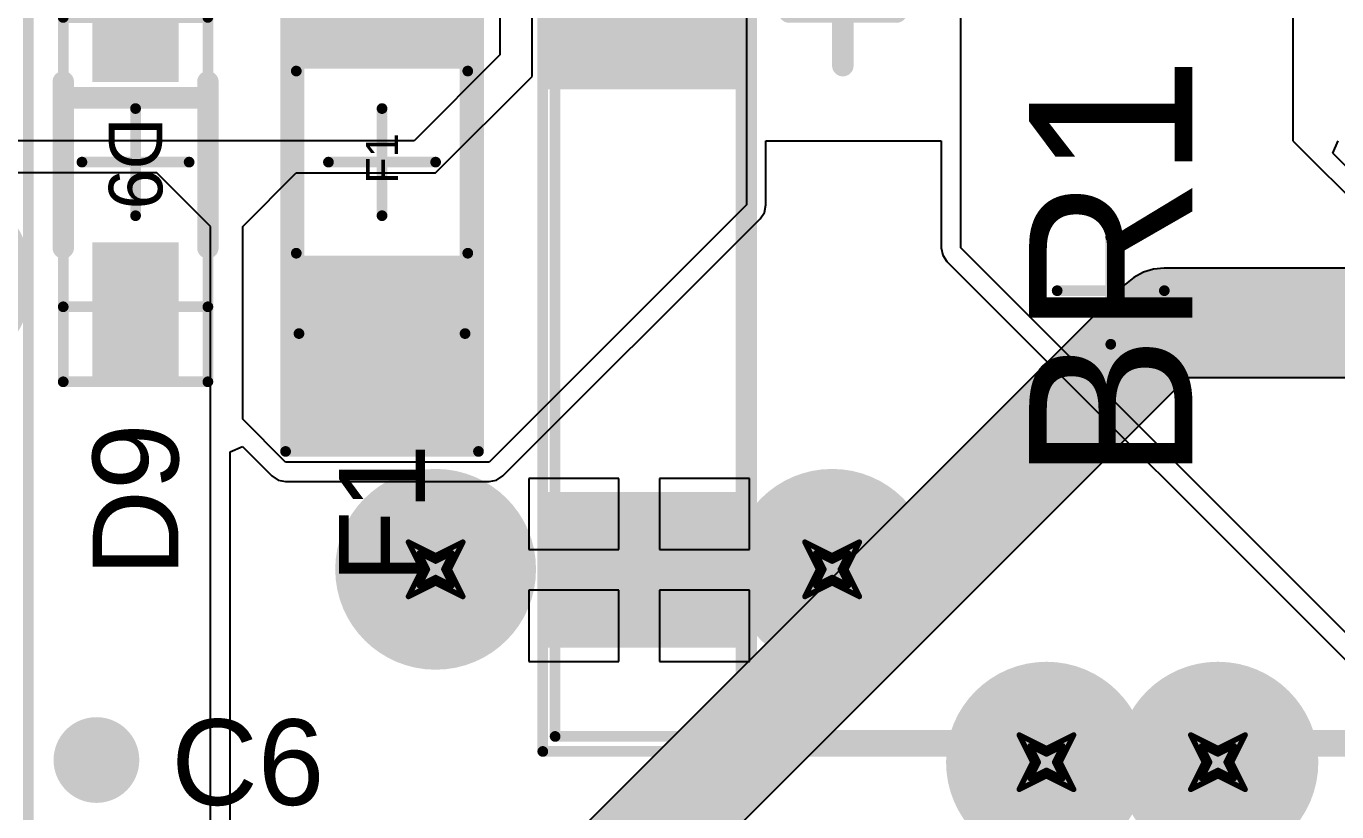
# Model space of a CAD drawing. Header units: millimetres. Extents: x -0.2 to 11.1, y -5.4 to 4.7.
# Drawn here: x 0.6842 to 1.1657, y 1.6944 to 1.983 of the extents above; entities that cross this region are included whole.
import ezdxf

# ---------------------------------------------------------------- set-up
doc = ezdxf.new("R2010")
doc.units = ezdxf.units.MM
doc.header["$MEASUREMENT"] = 0
for name, color, linetype in [('BottomLayer', 5, 'Continuous'), ('DrillDrawing', 1, 'Continuous'), ('InternalPlane1', 76, 'Continuous'), ('InternalPlane2', 16, 'Continuous'), ('Mechanical1', 6, 'Continuous'), ('Mechanical3', 76, 'Continuous'), ('Mechanical5', 56, 'Continuous'), ('TopLayer', 1, 'Continuous'), ('TopOverlay', 2, 'Continuous'), ('TopPaste', 8, 'Continuous'), ('TopSolder', 216, 'Continuous'), ('ViaHoleLayer', 16, 'Continuous')]:
    doc.layers.add(name, color=color, linetype=linetype)
doc.styles.add('Arial', font='arial.ttf', dxfattribs={"height": 0.2})

# ---------------------------------------------------------------- blocks, each defined once
blk = doc.blocks.new('SOD_323F_2')
at = {"layer": 'TopLayer'}
for points in [[(-0.07579, -0.01083), (-0.07579, 0.01083), (-0.03445, 0.01083), (-0.03445, -0.01083)], [(0.03445, -0.01083), (0.03445, 0.01083), (0.07579, 0.01083), (0.07579, -0.01083)]]:
    blk.add_hatch(color=1, dxfattribs=at).paths.add_polyline_path(points)
at = {"layer": 'TopPaste'}
for points in [[(-0.08079, -0.01583), (-0.08079, 0.01583), (-0.02945, 0.01583), (-0.02945, -0.01583)], [(0.02945, -0.01583), (0.02945, 0.01583), (0.08079, 0.01583), (0.08079, -0.01583)]]:
    blk.add_hatch(color=8, dxfattribs=at).paths.add_polyline_path(points)
at = {"layer": 'TopSolder'}
for points in [[(-0.07776, -0.0128), (-0.07776, 0.0128), (-0.03248, 0.0128), (-0.03248, -0.0128)], [(0.03248, -0.0128), (0.03248, 0.0128), (0.07776, 0.0128), (0.07776, -0.0128)]]:
    blk.add_hatch(color=216, dxfattribs=at).paths.add_polyline_path(points)
at = {"layer": 'Mechanical1', "const_width": 0.00394}
for points in [[(-0.05315, -0.02657), (-0.05315, 0.02657)], [(0.05315, 0.02657), (-0.05315, 0.02657)], [(0.05315, -0.02657), (0.05315, 0.02657)], [(0.05315, -0.02657), (-0.05315, -0.02657)]]:
    blk.add_lwpolyline(points, dxfattribs=at)
at = {"layer": 'Mechanical1', "const_width": 0.00197}
for points in [[(-0.05413, 0.02657, 1), (-0.05217, 0.02657, 1)], [(-0.05413, 0.02657, 1), (-0.05217, 0.02657, 1)], [(0.05217, 0.02657, 1), (0.05413, 0.02657, 1)], [(0.05217, 0.02657, 1), (0.05413, 0.02657, 1)], [(-0.05413, -0.02657, 1), (-0.05217, -0.02657, 1)], [(-0.05413, -0.02657, 1), (-0.05217, -0.02657, 1)], [(0.05217, -0.02657, 1), (0.05413, -0.02657, 1)], [(0.05217, -0.02657, 1), (0.05413, -0.02657, 1)]]:
    blk.add_lwpolyline(points, format="xyb", close=True, dxfattribs=at)
at = {"layer": 'Mechanical3', "const_width": 0.00394}
for points in [[(-0.08071, -0.02657), (-0.08071, 0.02657)], [(0.08071, 0.02657), (-0.08071, 0.02657)], [(0.08071, -0.02657), (0.08071, 0.02657)], [(0, -0.01969), (0, 0.01969)], [(0.01969, 0), (-0.01969, 0)], [(0.08071, -0.02657), (-0.08071, -0.02657)]]:
    blk.add_lwpolyline(points, dxfattribs=at)
at = {"layer": 'Mechanical3', "const_width": 0.00197}
for points in [[(-0.08169, 0.02657, 1), (-0.07972, 0.02657, 1)], [(-0.08169, 0.02657, 1), (-0.07972, 0.02657, 1)], [(0.07972, 0.02657, 1), (0.08169, 0.02657, 1)], [(0.07972, 0.02657, 1), (0.08169, 0.02657, 1)], [(-0.00099, 0.01969, 1), (0.00098, 0.01969, 1)], [(-0.02067, 0, 1), (-0.0187, 0, 1)], [(0.0187, 0, 1), (0.02067, 0, 1)], [(-0.00099, -0.01969, 1), (0.00098, -0.01969, 1)], [(-0.08169, -0.02657, 1), (-0.07972, -0.02657, 1)], [(-0.08169, -0.02657, 1), (-0.07972, -0.02657, 1)], [(0.07972, -0.02657, 1), (0.08169, -0.02657, 1)], [(0.07972, -0.02657, 1), (0.08169, -0.02657, 1)]]:
    blk.add_lwpolyline(points, format="xyb", close=True, dxfattribs=at)
at = {"layer": 'Mechanical5', "const_width": 0.00394}
for points in [[(0.08071, 0.02657), (-0.08071, 0.02657)], [(-0.08071, -0.02657), (-0.08071, 0.02657)], [(0.08071, -0.02657), (0.08071, 0.02657)], [(0.08071, -0.02657), (-0.08071, -0.02657)]]:
    blk.add_lwpolyline(points, dxfattribs=at)
at = {"layer": 'Mechanical5', "const_width": 0.00197}
for points in [[(-0.08169, 0.02657, 1), (-0.07972, 0.02657, 1)], [(-0.08169, 0.02657, 1), (-0.07972, 0.02657, 1)], [(0.07972, 0.02657, 1), (0.08169, 0.02657, 1)], [(0.07972, 0.02657, 1), (0.08169, 0.02657, 1)], [(-0.08169, -0.02657, 1), (-0.07972, -0.02657, 1)], [(-0.08169, -0.02657, 1), (-0.07972, -0.02657, 1)], [(0.07972, -0.02657, 1), (0.08169, -0.02657, 1)], [(0.07972, -0.02657, 1), (0.08169, -0.02657, 1)]]:
    blk.add_lwpolyline(points, format="xyb", close=True, dxfattribs=at)
at = {"layer": 'TopOverlay', "const_width": 0.00787}
for points in [[(0.0315, 0.02657), (-0.02953, 0.02657)], [(-0.02362, -0.02657), (-0.02362, 0.02657)], [(0.0315, -0.02657), (-0.02953, -0.02657)]]:
    blk.add_lwpolyline(points, dxfattribs=at)
at = {"layer": 'TopOverlay', "const_width": 0.00394}
for points in [[(-0.0315, 0.02657, 1), (-0.02756, 0.02657, 1)], [(-0.02559, 0.02657, 1), (-0.02165, 0.02657, 1)], [(0.02953, 0.02657, 1), (0.03346, 0.02657, 1)], [(-0.0315, -0.02657, 1), (-0.02756, -0.02657, 1)], [(-0.02559, -0.02657, 1), (-0.02165, -0.02657, 1)], [(0.02953, -0.02657, 1), (0.03346, -0.02657, 1)]]:
    blk.add_lwpolyline(points, format="xyb", close=True, dxfattribs=at)
at = {"layer": 'Mechanical5'}
blk.add_text('D9', height=0.019685, dxfattribs=at).set_placement((-0.0164, -0.00984))
blk = doc.blocks.new('PJ_037AH_SMT_TR_67')
at = {"layer": 'Mechanical3', "const_width": 0.00394}
blk.add_lwpolyline([(0.34646, -0.33858), (0.34646, 0.33858)], dxfattribs=at)
at = {"layer": 'Mechanical5', "const_width": 0.00394}
blk.add_lwpolyline([(0.34646, -0.33858), (0.34646, 0.33858)], dxfattribs=at)
at = {"layer": 'TopOverlay'}
for points, const_width in [([(0.37933, -0.02283, 1), (0.36358, -0.02283, 1)], 0.01575), ([(0.35965, -0.02283, 1), (0.36752, -0.02283, 1)], 0.00787), ([(0.37539, -0.02283, 1), (0.38327, -0.02283, 1)], 0.00787)]:
    blk.add_lwpolyline(points, format="xyb", close=True, dxfattribs=dict(at, const_width=const_width))
blk = doc.blocks.new('F1206_72')
at = {"layer": 'TopLayer'}
for points in [[(-0.10236, -0.0315), (-0.10236, 0.0315), (-0.03937, 0.0315), (-0.03937, -0.0315)], [(0.03937, -0.0315), (0.03937, 0.0315), (0.10236, 0.0315), (0.10236, -0.0315)]]:
    blk.add_hatch(color=1, dxfattribs=at).paths.add_polyline_path(points)
at = {"layer": 'TopPaste'}
for points in [[(-0.10736, -0.0365), (-0.10736, 0.0365), (-0.03437, 0.0365), (-0.03437, -0.0365)], [(0.03437, -0.0365), (0.03437, 0.0365), (0.10736, 0.0365), (0.10736, -0.0365)]]:
    blk.add_hatch(color=8, dxfattribs=at).paths.add_polyline_path(points)
at = {"layer": 'TopSolder'}
for points in [[(-0.10433, -0.03346), (-0.10433, 0.03346), (-0.0374, 0.03346), (-0.0374, -0.03346)], [(0.0374, -0.03346), (0.0374, 0.03346), (0.10433, 0.03346), (0.10433, -0.03346)]]:
    blk.add_hatch(color=216, dxfattribs=at).paths.add_polyline_path(points)
at = {"layer": 'Mechanical1', "const_width": 0.00394}
for points in [[(-0.06299, 0.03051), (-0.06299, -0.03051)], [(-0.06299, 0.03051), (0.06394, 0.03051)], [(0.06394, 0.03051), (0.06394, -0.03051)], [(-0.06299, -0.03051), (0.06394, -0.03051)]]:
    blk.add_lwpolyline(points, dxfattribs=at)
at = {"layer": 'Mechanical1', "const_width": 0.00197}
for points in [[(-0.06398, 0.03051, 1), (-0.06201, 0.03051, 1)], [(-0.06398, 0.03051, 1), (-0.06201, 0.03051, 1)], [(0.06295, 0.03051, 1), (0.06492, 0.03051, 1)], [(0.06295, 0.03051, 1), (0.06492, 0.03051, 1)], [(-0.06398, -0.03051, 1), (-0.06201, -0.03051, 1)], [(-0.06398, -0.03051, 1), (-0.06201, -0.03051, 1)], [(0.06295, -0.03051, 1), (0.06492, -0.03051, 1)], [(0.06295, -0.03051, 1), (0.06492, -0.03051, 1)]]:
    blk.add_lwpolyline(points, format="xyb", close=True, dxfattribs=at)
at = {"layer": 'Mechanical3', "const_width": 0.00394}
for points in [[(-0.1063, 0.03543), (0.1063, 0.03543)], [(-0.1063, 0.03543), (-0.1063, -0.03543)], [(0.1063, 0.03543), (0.1063, -0.03543)], [(0, 0.01969), (0, -0.01969)], [(-0.01969, 0), (0.01969, 0)], [(-0.1063, -0.03543), (0.1063, -0.03543)]]:
    blk.add_lwpolyline(points, dxfattribs=at)
at = {"layer": 'Mechanical3', "const_width": 0.00197}
for points in [[(-0.10728, 0.03543, 1), (-0.10532, 0.03543, 1)], [(-0.10728, 0.03543, 1), (-0.10532, 0.03543, 1)], [(0.10532, 0.03543, 1), (0.10728, 0.03543, 1)], [(0.10532, 0.03543, 1), (0.10728, 0.03543, 1)], [(-0.00098, 0.01969, 1), (0.00098, 0.01969, 1)], [(-0.02067, 0, 1), (-0.0187, 0, 1)], [(0.0187, 0, 1), (0.02067, 0, 1)], [(-0.00098, -0.01969, 1), (0.00098, -0.01969, 1)], [(-0.10728, -0.03543, 1), (-0.10532, -0.03543, 1)], [(-0.10728, -0.03543, 1), (-0.10532, -0.03543, 1)], [(0.10532, -0.03543, 1), (0.10728, -0.03543, 1)], [(0.10532, -0.03543, 1), (0.10728, -0.03543, 1)]]:
    blk.add_lwpolyline(points, format="xyb", close=True, dxfattribs=at)
at = {"layer": 'Mechanical5', "const_width": 0.00394}
for points in [[(-0.1063, 0.03543), (0.1063, 0.03543)], [(-0.1063, 0.03543), (-0.1063, -0.03543)], [(0.1063, 0.03543), (0.1063, -0.03543)], [(-0.1063, -0.03543), (0.1063, -0.03543)]]:
    blk.add_lwpolyline(points, dxfattribs=at)
at = {"layer": 'Mechanical5', "const_width": 0.00197}
for points in [[(-0.10728, 0.03543, 1), (-0.10532, 0.03543, 1)], [(-0.10728, 0.03543, 1), (-0.10532, 0.03543, 1)], [(0.10532, 0.03543, 1), (0.10728, 0.03543, 1)], [(0.10532, 0.03543, 1), (0.10728, 0.03543, 1)], [(-0.10728, -0.03543, 1), (-0.10532, -0.03543, 1)], [(-0.10728, -0.03543, 1), (-0.10532, -0.03543, 1)], [(0.10532, -0.03543, 1), (0.10728, -0.03543, 1)], [(0.10532, -0.03543, 1), (0.10728, -0.03543, 1)]]:
    blk.add_lwpolyline(points, format="xyb", close=True, dxfattribs=at)
at = {"layer": 'TopOverlay', "const_width": 0.00394}
for points in [[(-0.03346, 0.0315), (0.03346, 0.0315)], [(-0.03346, -0.0315), (0.03346, -0.0315)]]:
    blk.add_lwpolyline(points, dxfattribs=at)
at = {"layer": 'TopOverlay', "const_width": 0.00197}
for points in [[(-0.03445, 0.0315, 1), (-0.03248, 0.0315, 1)], [(0.03248, 0.0315, 1), (0.03445, 0.0315, 1)], [(-0.03445, -0.0315, 1), (-0.03248, -0.0315, 1)], [(0.03248, -0.0315, 1), (0.03445, -0.0315, 1)]]:
    blk.add_lwpolyline(points, format="xyb", close=True, dxfattribs=at)
at = {"layer": 'Mechanical5'}
blk.add_text('F1', height=0.011811, dxfattribs=at).set_placement((-0.00787, -0.0059))
blk = doc.blocks.new('DB105S_127')
at = {"layer": 'TopLayer'}
for points in [[(-0.12618, 0.20374), (-0.07894, 0.20374), (-0.07894, 0.14272), (-0.12618, 0.14272)], [(0.07894, 0.20374), (0.12618, 0.20374), (0.12618, 0.14272), (0.07894, 0.14272)], [(-0.12618, -0.14272), (-0.07894, -0.14272), (-0.07894, -0.20374), (-0.12618, -0.20374)], [(0.07894, -0.14272), (0.12618, -0.14272), (0.12618, -0.20374), (0.07894, -0.20374)]]:
    blk.add_hatch(color=1, dxfattribs=at).paths.add_polyline_path(points)
at = {"layer": 'TopPaste'}
for points in [[(-0.13118, 0.20874), (-0.07394, 0.20874), (-0.07394, 0.13772), (-0.13118, 0.13772)], [(0.07394, 0.20874), (0.13118, 0.20874), (0.13118, 0.13772), (0.07394, 0.13772)], [(-0.13118, -0.13772), (-0.07394, -0.13772), (-0.07394, -0.20874), (-0.13118, -0.20874)], [(0.07394, -0.13772), (0.13118, -0.13772), (0.13118, -0.20874), (0.07394, -0.20874)]]:
    blk.add_hatch(color=8, dxfattribs=at).paths.add_polyline_path(points)
at = {"layer": 'TopSolder'}
for points in [[(-0.12815, 0.20571), (-0.07697, 0.20571), (-0.07697, 0.14075), (-0.12815, 0.14075)], [(0.07697, 0.20571), (0.12815, 0.20571), (0.12815, 0.14075), (0.07697, 0.14075)], [(-0.12815, -0.14075), (-0.07697, -0.14075), (-0.07697, -0.20571), (-0.12815, -0.20571)], [(0.07697, -0.14075), (0.12815, -0.14075), (0.12815, -0.20571), (0.07697, -0.20571)]]:
    blk.add_hatch(color=216, dxfattribs=at).paths.add_polyline_path(points)
at = {"layer": 'Mechanical1', "const_width": 0.00394}
for points in [[(-0.16378, 0.20413), (-0.16378, -0.20531)], [(-0.16378, 0.20413), (0.16378, 0.20413)], [(0.16378, 0.20413), (0.16378, -0.20531)], [(-0.16378, -0.20531), (0.16378, -0.20531)]]:
    blk.add_lwpolyline(points, dxfattribs=at)
at = {"layer": 'Mechanical1', "const_width": 0.00197}
for points in [[(-0.16476, 0.20413, 1), (-0.1628, 0.20413, 1)], [(-0.16476, 0.20413, 1), (-0.1628, 0.20413, 1)], [(0.1628, 0.20413, 1), (0.16476, 0.20413, 1)], [(0.1628, 0.20413, 1), (0.16476, 0.20413, 1)], [(-0.16476, -0.20531, 1), (-0.1628, -0.20531, 1)], [(-0.16476, -0.20531, 1), (-0.1628, -0.20531, 1)], [(0.1628, -0.20531, 1), (0.16476, -0.20531, 1)], [(0.1628, -0.20531, 1), (0.16476, -0.20531, 1)]]:
    blk.add_lwpolyline(points, format="xyb", close=True, dxfattribs=at)
at = {"layer": 'Mechanical3', "const_width": 0.00394}
for points in [[(-0.16929, 0.20866), (-0.16929, -0.20866)], [(-0.16929, 0.20866), (0.16929, 0.20866)], [(0.16929, 0.20866), (0.16929, -0.20866)], [(0, 0.01969), (0, -0.01969)], [(-0.01969, 0), (0.01969, 0)], [(-0.16929, -0.20866), (0.16929, -0.20866)]]:
    blk.add_lwpolyline(points, dxfattribs=at)
at = {"layer": 'Mechanical3', "const_width": 0.00197}
for points in [[(-0.17028, 0.20866, 1), (-0.16831, 0.20866, 1)], [(-0.17028, 0.20866, 1), (-0.16831, 0.20866, 1)], [(0.16831, 0.20866, 1), (0.17028, 0.20866, 1)], [(0.16831, 0.20866, 1), (0.17028, 0.20866, 1)], [(-0.00098, 0.01969, 1), (0.00098, 0.01969, 1)], [(-0.02067, 0, 1), (-0.0187, 0, 1)], [(0.0187, 0, 1), (0.02067, 0, 1)], [(-0.00098, -0.01969, 1), (0.00098, -0.01969, 1)], [(-0.17028, -0.20866, 1), (-0.16831, -0.20866, 1)], [(-0.17028, -0.20866, 1), (-0.16831, -0.20866, 1)], [(0.16831, -0.20866, 1), (0.17028, -0.20866, 1)], [(0.16831, -0.20866, 1), (0.17028, -0.20866, 1)]]:
    blk.add_lwpolyline(points, format="xyb", close=True, dxfattribs=at)
at = {"layer": 'Mechanical5', "const_width": 0.00394}
for points in [[(-0.16929, 0.20866), (-0.16929, -0.20866)], [(-0.16929, 0.20866), (0.16929, 0.20866)], [(0.16929, 0.20866), (0.16929, -0.20866)], [(-0.16929, -0.20866), (0.16929, -0.20866)]]:
    blk.add_lwpolyline(points, dxfattribs=at)
at = {"layer": 'Mechanical5', "const_width": 0.00197}
for points in [[(-0.17028, 0.20866, 1), (-0.16831, 0.20866, 1)], [(-0.17028, 0.20866, 1), (-0.16831, 0.20866, 1)], [(0.16831, 0.20866, 1), (0.17028, 0.20866, 1)], [(0.16831, 0.20866, 1), (0.17028, 0.20866, 1)], [(-0.17028, -0.20866, 1), (-0.16831, -0.20866, 1)], [(-0.17028, -0.20866, 1), (-0.16831, -0.20866, 1)], [(0.16831, -0.20866, 1), (0.17028, -0.20866, 1)], [(0.16831, -0.20866, 1), (0.17028, -0.20866, 1)]]:
    blk.add_lwpolyline(points, format="xyb", close=True, dxfattribs=at)
at = {"layer": 'TopOverlay', "const_width": 0.00787}
for points in [[(-0.16535, 0.13386), (0.16535, 0.13386)], [(-0.16535, 0.13386), (-0.16535, -0.13386)], [(0.16535, 0.13386), (0.16535, -0.13386)], [(0.10236, 0.11811), (0.10236, 0.07874)], [(-0.12205, 0.09843), (-0.08268, 0.09843)], [(0.08268, 0.09843), (0.12205, 0.09843)], [(-0.16535, -0.13386), (0.16535, -0.13386)]]:
    blk.add_lwpolyline(points, dxfattribs=at)
at = {"layer": 'TopOverlay', "const_width": 0.00394}
for points in [[(-0.16732, 0.13386, 1), (-0.16339, 0.13386, 1)], [(-0.16732, 0.13386, 1), (-0.16339, 0.13386, 1)], [(0.16339, 0.13386, 1), (0.16732, 0.13386, 1)], [(0.16339, 0.13386, 1), (0.16732, 0.13386, 1)], [(0.10039, 0.11811, 1), (0.10433, 0.11811, 1)], [(-0.12402, 0.09843, 1), (-0.12008, 0.09843, 1)], [(-0.08465, 0.09843, 1), (-0.08071, 0.09843, 1)], [(0.08071, 0.09843, 1), (0.08465, 0.09843, 1)], [(0.12008, 0.09843, 1), (0.12402, 0.09843, 1)], [(0.10039, 0.07874, 1), (0.10433, 0.07874, 1)], [(-0.16732, -0.13386, 1), (-0.16339, -0.13386, 1)], [(-0.16732, -0.13386, 1), (-0.16339, -0.13386, 1)], [(0.16339, -0.13386, 1), (0.16732, -0.13386, 1)], [(0.16339, -0.13386, 1), (0.16732, -0.13386, 1)]]:
    blk.add_lwpolyline(points, format="xyb", close=True, dxfattribs=at)
at = {"layer": 'Mechanical5'}
blk.add_text('BR1', height=0.06, dxfattribs=at).set_placement((-0.06998, -0.02999))
at = {"layer": 'TopOverlay'}
for p in [(-0.12236, -0.16385), (0.08237, -0.16385)]:
    blk.add_text('~', height=0.06, dxfattribs=at).set_placement(p)

msp = doc.modelspace()

# ---------------------------------------------------------------- hatches: boundary and pattern name
at = {"layer": 'BottomLayer'}
h = msp.add_hatch(color=5, dxfattribs=at)
edge = h.paths.add_edge_path()
edge.add_arc((0.83465, 1.78346), 0.01181, 0, 360)
h = msp.add_hatch(color=5, dxfattribs=at)
edge = h.paths.add_edge_path()
edge.add_arc((0.98032, 1.78346), 0.01181, 0, 360)
h = msp.add_hatch(color=5, dxfattribs=at)
edge = h.paths.add_edge_path()
edge.add_arc((1.05906, 1.7126), 0.01181, 0, 360)
h = msp.add_hatch(color=5, dxfattribs=at)
edge = h.paths.add_edge_path()
edge.add_arc((1.12205, 1.7126), 0.01181, 0, 360)
at = {"layer": 'InternalPlane1'}
h = msp.add_hatch(color=76, dxfattribs=at)
edge = h.paths.add_edge_path()
edge.add_arc((0.64961, 1.88976), 0.03689, 0, 360)
at = {"layer": 'InternalPlane2'}
h = msp.add_hatch(color=16, dxfattribs=at)
edge = h.paths.add_edge_path()
edge.add_arc((0.83465, 1.78346), 0.03689, 0, 360)
h = msp.add_hatch(color=16, dxfattribs=at)
edge = h.paths.add_edge_path()
edge.add_arc((0.98032, 1.78346), 0.03689, 0, 360)
h = msp.add_hatch(color=16, dxfattribs=at)
edge = h.paths.add_edge_path()
edge.add_arc((1.05906, 1.7126), 0.03689, 0, 360)
h = msp.add_hatch(color=16, dxfattribs=at)
edge = h.paths.add_edge_path()
edge.add_arc((1.12205, 1.7126), 0.03689, 0, 360)
at = {"layer": 'TopLayer'}
h = msp.add_hatch(color=1, dxfattribs=at)
edge = h.paths.add_edge_path()
edge.add_arc((0.83465, 1.78346), 0.01181, 0, 360)
h = msp.add_hatch(color=1, dxfattribs=at)
edge = h.paths.add_edge_path()
edge.add_arc((0.98032, 1.78346), 0.01181, 0, 360)
h = msp.add_hatch(color=1, dxfattribs=at)
edge = h.paths.add_edge_path()
edge.add_arc((1.05906, 1.7126), 0.01181, 0, 360)
h = msp.add_hatch(color=1, dxfattribs=at)
edge = h.paths.add_edge_path()
edge.add_arc((1.12205, 1.7126), 0.01181, 0, 360)
at = {"layer": 'ViaHoleLayer'}
h = msp.add_hatch(color=16, dxfattribs=at)
edge = h.paths.add_edge_path()
edge.add_arc((0.83465, 1.78346), 0.00689, 0, 360)
h = msp.add_hatch(color=16, dxfattribs=at)
edge = h.paths.add_edge_path()
edge.add_arc((0.98032, 1.78346), 0.00689, 0, 360)
h = msp.add_hatch(color=16, dxfattribs=at)
edge = h.paths.add_edge_path()
edge.add_arc((1.05906, 1.7126), 0.00689, 0, 360)
h = msp.add_hatch(color=16, dxfattribs=at)
edge = h.paths.add_edge_path()
edge.add_arc((1.12205, 1.7126), 0.00689, 0, 360)

# ---------------------------------------------------------------- linework, layer by layer
at = {"layer": 'DrillDrawing', "const_width": 0.002}
for points in [[(0.82465, 1.79346), (0.83465, 1.78846)], [(0.82465, 1.79346), (0.82965, 1.78346)], [(0.83465, 1.78846), (0.84465, 1.79346)], [(0.83965, 1.78346), (0.84465, 1.79346)], [(0.97032, 1.79346), (0.98032, 1.78846)], [(0.97032, 1.79346), (0.97532, 1.78346)], [(0.98032, 1.78846), (0.99031, 1.79346)], [(0.98532, 1.78346), (0.99031, 1.79346)], [(0.82865, 1.78946), (0.83465, 1.78646)], [(0.82865, 1.78946), (0.83165, 1.78346)], [(0.83465, 1.78646), (0.84065, 1.78946)], [(0.83765, 1.78346), (0.84065, 1.78946)], [(0.97432, 1.78946), (0.98032, 1.78646)], [(0.97432, 1.78946), (0.97732, 1.78346)], [(0.98032, 1.78646), (0.98632, 1.78946)], [(0.98332, 1.78346), (0.98632, 1.78946)], [(0.82465, 1.77346), (0.82965, 1.78346)], [(0.82865, 1.77746), (0.83165, 1.78346)], [(0.83765, 1.78346), (0.84065, 1.77746)], [(0.83965, 1.78346), (0.84465, 1.77346)], [(0.97032, 1.77346), (0.97532, 1.78346)], [(0.97432, 1.77746), (0.97732, 1.78346)], [(0.98332, 1.78346), (0.98632, 1.77746)], [(0.98532, 1.78346), (0.99031, 1.77346)], [(0.82465, 1.77346), (0.83465, 1.77846)], [(0.82865, 1.77746), (0.83465, 1.78046)], [(0.83465, 1.78046), (0.84065, 1.77746)], [(0.83465, 1.77846), (0.84465, 1.77346)], [(0.97032, 1.77346), (0.98032, 1.77846)], [(0.97432, 1.77746), (0.98032, 1.78046)], [(0.98032, 1.78046), (0.98632, 1.77746)], [(0.98032, 1.77846), (0.99031, 1.77346)], [(1.04906, 1.7226), (1.05906, 1.7176)], [(1.04906, 1.7226), (1.05406, 1.7126)], [(1.05306, 1.7186), (1.05906, 1.7156)], [(1.05306, 1.7186), (1.05606, 1.7126)], [(1.05906, 1.7176), (1.06906, 1.7226)], [(1.05906, 1.7156), (1.06506, 1.7186)], [(1.06206, 1.7126), (1.06506, 1.7186)], [(1.06406, 1.7126), (1.06906, 1.7226)], [(1.11205, 1.7226), (1.12205, 1.7176)], [(1.11205, 1.7226), (1.11705, 1.7126)], [(1.11605, 1.7186), (1.12205, 1.7156)], [(1.11605, 1.7186), (1.11905, 1.7126)], [(1.12205, 1.7176), (1.13205, 1.7226)], [(1.12205, 1.7156), (1.12805, 1.7186)], [(1.12505, 1.7126), (1.12805, 1.7186)], [(1.12705, 1.7126), (1.13205, 1.7226)], [(1.04906, 1.7026), (1.05406, 1.7126)], [(1.05306, 1.7066), (1.05606, 1.7126)], [(1.05306, 1.7066), (1.05906, 1.7096)], [(1.05906, 1.7096), (1.06506, 1.7066)], [(1.06206, 1.7126), (1.06506, 1.7066)], [(1.06406, 1.7126), (1.06906, 1.7026)], [(1.11205, 1.7026), (1.11705, 1.7126)], [(1.11605, 1.7066), (1.11905, 1.7126)], [(1.11605, 1.7066), (1.12205, 1.7096)], [(1.12205, 1.7096), (1.12805, 1.7066)], [(1.12505, 1.7126), (1.12805, 1.7066)], [(1.12705, 1.7126), (1.13205, 1.7026)], [(1.04906, 1.7026), (1.05906, 1.7076)], [(1.05906, 1.7076), (1.06906, 1.7026)], [(1.11205, 1.7026), (1.12205, 1.7076)], [(1.12205, 1.7076), (1.13205, 1.7026)]]:
    msp.add_lwpolyline(points, dxfattribs=at)
at = {"layer": 'DrillDrawing', "const_width": 0.001}
for points in [[(0.82415, 1.79346, 1), (0.82515, 1.79346, 1)], [(0.82415, 1.79346, 1), (0.82515, 1.79346, 1)], [(0.84415, 1.79346, 1), (0.84515, 1.79346, 1)], [(0.84415, 1.79346, 1), (0.84515, 1.79346, 1)], [(0.96981, 1.79346, 1), (0.97081, 1.79346, 1)], [(0.96981, 1.79346, 1), (0.97081, 1.79346, 1)], [(0.98982, 1.79346, 1), (0.99082, 1.79346, 1)], [(0.98982, 1.79346, 1), (0.99082, 1.79346, 1)], [(0.82815, 1.78946, 1), (0.82915, 1.78946, 1)], [(0.82815, 1.78946, 1), (0.82915, 1.78946, 1)], [(0.83415, 1.78846, 1), (0.83515, 1.78846, 1)], [(0.83415, 1.78846, 1), (0.83515, 1.78846, 1)], [(0.83415, 1.78646, 1), (0.83515, 1.78646, 1)], [(0.83415, 1.78646, 1), (0.83515, 1.78646, 1)], [(0.84015, 1.78946, 1), (0.84115, 1.78946, 1)], [(0.84015, 1.78946, 1), (0.84115, 1.78946, 1)], [(0.97381, 1.78946, 1), (0.97481, 1.78946, 1)], [(0.97381, 1.78946, 1), (0.97481, 1.78946, 1)], [(0.97981, 1.78846, 1), (0.98081, 1.78846, 1)], [(0.97981, 1.78846, 1), (0.98081, 1.78846, 1)], [(0.97981, 1.78646, 1), (0.98081, 1.78646, 1)], [(0.97981, 1.78646, 1), (0.98081, 1.78646, 1)], [(0.98581, 1.78946, 1), (0.98681, 1.78946, 1)], [(0.98581, 1.78946, 1), (0.98681, 1.78946, 1)], [(0.82915, 1.78346, 1), (0.83015, 1.78346, 1)], [(0.82915, 1.78346, 1), (0.83015, 1.78346, 1)], [(0.83115, 1.78346, 1), (0.83215, 1.78346, 1)], [(0.83115, 1.78346, 1), (0.83215, 1.78346, 1)], [(0.83715, 1.78346, 1), (0.83815, 1.78346, 1)], [(0.83715, 1.78346, 1), (0.83815, 1.78346, 1)], [(0.83915, 1.78346, 1), (0.84015, 1.78346, 1)], [(0.83915, 1.78346, 1), (0.84015, 1.78346, 1)], [(0.97481, 1.78346, 1), (0.97581, 1.78346, 1)], [(0.97481, 1.78346, 1), (0.97581, 1.78346, 1)], [(0.97681, 1.78346, 1), (0.97781, 1.78346, 1)], [(0.97681, 1.78346, 1), (0.97781, 1.78346, 1)], [(0.98281, 1.78346, 1), (0.98381, 1.78346, 1)], [(0.98281, 1.78346, 1), (0.98381, 1.78346, 1)], [(0.98481, 1.78346, 1), (0.98581, 1.78346, 1)], [(0.98481, 1.78346, 1), (0.98581, 1.78346, 1)], [(0.82815, 1.77746, 1), (0.82915, 1.77746, 1)], [(0.82815, 1.77746, 1), (0.82915, 1.77746, 1)], [(0.83415, 1.78046, 1), (0.83515, 1.78046, 1)], [(0.83415, 1.78046, 1), (0.83515, 1.78046, 1)], [(0.83415, 1.77846, 1), (0.83515, 1.77846, 1)], [(0.83415, 1.77846, 1), (0.83515, 1.77846, 1)], [(0.84015, 1.77746, 1), (0.84115, 1.77746, 1)], [(0.84015, 1.77746, 1), (0.84115, 1.77746, 1)], [(0.97381, 1.77746, 1), (0.97481, 1.77746, 1)], [(0.97381, 1.77746, 1), (0.97481, 1.77746, 1)], [(0.97981, 1.78046, 1), (0.98081, 1.78046, 1)], [(0.97981, 1.78046, 1), (0.98081, 1.78046, 1)], [(0.97981, 1.77846, 1), (0.98081, 1.77846, 1)], [(0.97981, 1.77846, 1), (0.98081, 1.77846, 1)], [(0.98581, 1.77746, 1), (0.98681, 1.77746, 1)], [(0.98581, 1.77746, 1), (0.98681, 1.77746, 1)], [(0.82415, 1.77346, 1), (0.82515, 1.77346, 1)], [(0.82415, 1.77346, 1), (0.82515, 1.77346, 1)], [(0.84415, 1.77346, 1), (0.84515, 1.77346, 1)], [(0.84415, 1.77346, 1), (0.84515, 1.77346, 1)], [(0.96981, 1.77346, 1), (0.97081, 1.77346, 1)], [(0.96981, 1.77346, 1), (0.97081, 1.77346, 1)], [(0.98982, 1.77346, 1), (0.99082, 1.77346, 1)], [(0.98982, 1.77346, 1), (0.99082, 1.77346, 1)], [(1.04856, 1.7226, 1), (1.04956, 1.7226, 1)], [(1.04856, 1.7226, 1), (1.04956, 1.7226, 1)], [(1.05256, 1.7186, 1), (1.05356, 1.7186, 1)], [(1.05256, 1.7186, 1), (1.05356, 1.7186, 1)], [(1.06456, 1.7186, 1), (1.06556, 1.7186, 1)], [(1.06456, 1.7186, 1), (1.06556, 1.7186, 1)], [(1.06856, 1.7226, 1), (1.06956, 1.7226, 1)], [(1.06856, 1.7226, 1), (1.06956, 1.7226, 1)], [(1.11155, 1.7226, 1), (1.11255, 1.7226, 1)], [(1.11155, 1.7226, 1), (1.11255, 1.7226, 1)], [(1.11555, 1.7186, 1), (1.11655, 1.7186, 1)], [(1.11555, 1.7186, 1), (1.11655, 1.7186, 1)], [(1.12755, 1.7186, 1), (1.12855, 1.7186, 1)], [(1.12755, 1.7186, 1), (1.12855, 1.7186, 1)], [(1.13155, 1.7226, 1), (1.13255, 1.7226, 1)], [(1.13155, 1.7226, 1), (1.13255, 1.7226, 1)], [(1.05856, 1.7176, 1), (1.05956, 1.7176, 1)], [(1.05856, 1.7176, 1), (1.05956, 1.7176, 1)], [(1.05856, 1.7156, 1), (1.05956, 1.7156, 1)], [(1.05856, 1.7156, 1), (1.05956, 1.7156, 1)], [(1.12155, 1.7176, 1), (1.12255, 1.7176, 1)], [(1.12155, 1.7176, 1), (1.12255, 1.7176, 1)], [(1.12155, 1.7156, 1), (1.12255, 1.7156, 1)], [(1.12155, 1.7156, 1), (1.12255, 1.7156, 1)], [(1.05356, 1.7126, 1), (1.05456, 1.7126, 1)], [(1.05356, 1.7126, 1), (1.05456, 1.7126, 1)], [(1.05556, 1.7126, 1), (1.05656, 1.7126, 1)], [(1.05556, 1.7126, 1), (1.05656, 1.7126, 1)], [(1.05856, 1.7096, 1), (1.05956, 1.7096, 1)], [(1.05856, 1.7096, 1), (1.05956, 1.7096, 1)], [(1.06156, 1.7126, 1), (1.06256, 1.7126, 1)], [(1.06156, 1.7126, 1), (1.06256, 1.7126, 1)], [(1.06356, 1.7126, 1), (1.06456, 1.7126, 1)], [(1.06356, 1.7126, 1), (1.06456, 1.7126, 1)], [(1.11655, 1.7126, 1), (1.11755, 1.7126, 1)], [(1.11655, 1.7126, 1), (1.11755, 1.7126, 1)], [(1.11855, 1.7126, 1), (1.11955, 1.7126, 1)], [(1.11855, 1.7126, 1), (1.11955, 1.7126, 1)], [(1.12155, 1.7096, 1), (1.12255, 1.7096, 1)], [(1.12155, 1.7096, 1), (1.12255, 1.7096, 1)], [(1.12455, 1.7126, 1), (1.12555, 1.7126, 1)], [(1.12455, 1.7126, 1), (1.12555, 1.7126, 1)], [(1.12655, 1.7126, 1), (1.12755, 1.7126, 1)], [(1.12655, 1.7126, 1), (1.12755, 1.7126, 1)], [(1.05256, 1.7066, 1), (1.05356, 1.7066, 1)], [(1.05256, 1.7066, 1), (1.05356, 1.7066, 1)], [(1.05856, 1.7076, 1), (1.05956, 1.7076, 1)], [(1.05856, 1.7076, 1), (1.05956, 1.7076, 1)], [(1.06456, 1.7066, 1), (1.06556, 1.7066, 1)], [(1.06456, 1.7066, 1), (1.06556, 1.7066, 1)], [(1.11555, 1.7066, 1), (1.11655, 1.7066, 1)], [(1.11555, 1.7066, 1), (1.11655, 1.7066, 1)], [(1.12155, 1.7076, 1), (1.12255, 1.7076, 1)], [(1.12155, 1.7076, 1), (1.12255, 1.7076, 1)], [(1.12755, 1.7066, 1), (1.12855, 1.7066, 1)], [(1.12755, 1.7066, 1), (1.12855, 1.7066, 1)], [(1.04856, 1.7026, 1), (1.04956, 1.7026, 1)], [(1.04856, 1.7026, 1), (1.04956, 1.7026, 1)], [(1.06856, 1.7026, 1), (1.06956, 1.7026, 1)], [(1.06856, 1.7026, 1), (1.06956, 1.7026, 1)], [(1.11155, 1.7026, 1), (1.11255, 1.7026, 1)], [(1.11155, 1.7026, 1), (1.11255, 1.7026, 1)], [(1.13155, 1.7026, 1), (1.13255, 1.7026, 1)], [(1.13155, 1.7026, 1), (1.13255, 1.7026, 1)]]:
    msp.add_lwpolyline(points, format="xyb", close=True, dxfattribs=at)
at = {"layer": 'InternalPlane1', "const_width": 0.01}
for points in [[(0.82545, 1.80873, -0.176327), (0.84384, 1.80873)], [(0.97112, 1.80873, -0.176327), (0.98951, 1.80873)], [(0.80938, 1.77427, -0.176327), (0.80938, 1.79266)], [(0.85991, 1.79266, -0.176327), (0.85991, 1.77427)], [(0.95505, 1.77427, -0.176327), (0.95505, 1.79266)], [(1.00558, 1.79266, -0.176327), (1.00558, 1.77427)], [(0.84384, 1.7582, -0.176327), (0.82545, 1.7582)], [(0.98951, 1.7582, -0.176327), (0.97112, 1.7582)], [(1.04986, 1.73787, -0.176327), (1.06825, 1.73787)], [(1.11285, 1.73787, -0.176327), (1.13124, 1.73787)], [(1.03379, 1.7034, -0.176327), (1.03379, 1.7218)], [(1.08432, 1.7218, -0.176327), (1.08432, 1.7034)], [(1.09678, 1.7034, -0.176327), (1.09678, 1.7218)], [(1.14732, 1.7218, -0.176327), (1.14732, 1.7034)]]:
    msp.add_lwpolyline(points, format="xyb", dxfattribs=at)
at = {"layer": 'InternalPlane1', "const_width": 0.005}
for points in [[(0.82295, 1.80873, 1), (0.82795, 1.80873, 1)], [(0.84134, 1.80873, 1), (0.84634, 1.80873, 1)], [(0.96862, 1.80873, 1), (0.97362, 1.80873, 1)], [(0.98701, 1.80873, 1), (0.99201, 1.80873, 1)], [(0.80688, 1.79266, 1), (0.81188, 1.79266, 1)], [(0.85741, 1.79266, 1), (0.86241, 1.79266, 1)], [(0.95255, 1.79266, 1), (0.95755, 1.79266, 1)], [(1.00308, 1.79266, 1), (1.00808, 1.79266, 1)], [(0.80688, 1.77427, 1), (0.81188, 1.77427, 1)], [(0.85741, 1.77427, 1), (0.86241, 1.77427, 1)], [(0.95255, 1.77427, 1), (0.95755, 1.77427, 1)], [(1.00308, 1.77427, 1), (1.00808, 1.77427, 1)], [(0.82295, 1.7582, 1), (0.82795, 1.7582, 1)], [(0.84134, 1.7582, 1), (0.84634, 1.7582, 1)], [(0.96862, 1.7582, 1), (0.97362, 1.7582, 1)], [(0.98701, 1.7582, 1), (0.99201, 1.7582, 1)], [(1.04736, 1.73787, 1), (1.05236, 1.73787, 1)], [(1.06575, 1.73787, 1), (1.07075, 1.73787, 1)], [(1.11035, 1.73787, 1), (1.11535, 1.73787, 1)], [(1.12874, 1.73787, 1), (1.13374, 1.73787, 1)], [(1.03129, 1.7218, 1), (1.03629, 1.7218, 1)], [(1.08182, 1.7218, 1), (1.08682, 1.7218, 1)], [(1.09428, 1.7218, 1), (1.09928, 1.7218, 1)], [(1.14482, 1.7218, 1), (1.14982, 1.7218, 1)], [(1.03129, 1.7034, 1), (1.03629, 1.7034, 1)], [(1.08182, 1.7034, 1), (1.08682, 1.7034, 1)], [(1.09428, 1.7034, 1), (1.09928, 1.7034, 1)], [(1.14482, 1.7034, 1), (1.14982, 1.7034, 1)]]:
    msp.add_lwpolyline(points, format="xyb", close=True, dxfattribs=at)
at = {"layer": 'InternalPlane2'}
for p, q in [((1.09467, 1.89258), (1.0912, 1.89073)), ((1.09844, 1.89373), (1.09467, 1.89258)), ((1.10236, 1.89411), (1.09844, 1.89373)), ((1.8342, 1.89411), (1.10236, 1.89411)), ((1.08815, 1.88823), (0.85587, 1.65594)), ((1.0912, 1.89073), (1.08815, 1.88823)), ((0.89018, 1.63341), (1.11069, 1.85392)), ((1.11069, 1.85392), (1.84252, 1.85392))]:
    msp.add_line(p, q, dxfattribs=at)
at = {"layer": 'InternalPlane2', "const_width": 0.04}
for points in [[(0.87008, 1.64173), (1.10236, 1.87402)], [(1.10236, 1.87402), (1.84252, 1.87402)]]:
    msp.add_lwpolyline(points, dxfattribs=at)
at = {"layer": 'InternalPlane2', "const_width": 0.02}
msp.add_lwpolyline([(1.09236, 1.87402, 1), (1.11236, 1.87402, 1)], format="xyb", close=True, dxfattribs=at)
msp.add_lwpolyline([(1.09236, 1.87402, 1), (1.11236, 1.87402, 1)], format="xyb", close=True, dxfattribs=at)
at = {"layer": 'TopLayer'}
for p, q in [((0.85827, 2.03543), (0.85827, 1.97244)), ((1.14961, 2.03543), (1.14961, 1.94094)), ((1.02756, 1.90157), (1.02756, 2.02756)), ((0.87008, 1.96457), (0.87008, 2.01575)), ((0.94882, 2.01575), (0.94882, 1.91732)), ((0.85827, 1.97244), (0.82677, 1.94094)), ((0.83465, 1.92913), (0.87008, 1.96457)), ((0.82677, 1.94094), (0.55512, 1.94094)), ((0.95596, 1.91732), (0.95596, 1.94094)), ((0.95596, 1.94094), (1.02042, 1.94094)), ((1.02042, 1.94094), (1.02042, 1.90157)), ((1.14961, 1.94094), (1.26615, 1.8244)), ((1.16432, 1.93633), (1.16623, 1.94094)), ((1.2712, 1.82945), (1.16432, 1.93633)), ((0.73228, 1.92913), (0.50787, 1.92913)), ((0.75197, 1.90945), (0.73228, 1.92913)), ((0.76378, 1.90945), (0.78346, 1.92913)), ((0.78346, 1.92913), (0.83465, 1.92913)), ((0.94882, 1.91732), (0.85433, 1.82283)), ((0.95541, 1.91459), (0.95596, 1.91732)), ((0.85938, 1.81779), (0.95387, 1.91228)), ((0.95387, 1.91228), (0.95541, 1.91459)), ((0.75197, 1.66929), (0.75197, 1.90945)), ((0.76378, 1.83858), (0.76378, 1.90945)), ((1.02042, 1.90157), (1.02097, 1.89884)), ((1.02097, 1.89884), (1.02251, 1.89653)), ((1.19291, 1.73622), (1.02756, 1.90157)), ((1.02251, 1.89653), (1.18787, 1.73117)), ((0.77953, 1.82283), (0.76378, 1.83858)), ((0.75911, 1.82663), (0.76372, 1.82854)), ((0.75911, 1.66929), (0.75911, 1.82663)), ((0.76372, 1.82854), (0.77448, 1.81779)), ((0.85433, 1.82283), (0.77953, 1.82283)), ((0.77448, 1.81779), (0.7768, 1.81624)), ((0.7768, 1.81624), (0.77953, 1.8157)), ((0.77953, 1.8157), (0.85433, 1.8157)), ((0.85433, 1.8157), (0.85706, 1.81624)), ((0.85706, 1.81624), (0.85938, 1.81779)), ((0.90195, 1.81689), (0.86894, 1.81689)), ((0.86894, 1.81689), (0.86894, 1.79077)), ((0.90195, 1.79077), (0.90195, 1.81689)), ((0.94996, 1.81689), (0.91695, 1.81689)), ((0.91695, 1.81689), (0.91695, 1.79077)), ((0.94996, 1.79077), (0.94996, 1.81689)), ((0.86894, 1.79077), (0.90195, 1.79077)), ((0.91695, 1.79077), (0.94996, 1.79077)), ((0.90195, 1.77577), (0.86894, 1.77577)), ((0.86894, 1.77577), (0.86894, 1.74965)), ((0.90195, 1.74965), (0.90195, 1.77577)), ((0.94996, 1.77577), (0.91695, 1.77577)), ((0.91695, 1.77577), (0.91695, 1.74965)), ((0.94996, 1.74965), (0.94996, 1.77577)), ((0.86894, 1.74965), (0.90195, 1.74965)), ((0.91695, 1.74965), (0.94996, 1.74965))]:
    msp.add_line(p, q, dxfattribs=at)

# ---------------------------------------------------------------- block references
msp.add_blockref('PJ_037AH_SMT_TR_67', (0.33858, 1.73622))
for name, p, rotation in [('DB105S_127', (1.08268, 1.88583), 90), ('F1206_72', (0.81496, 1.93307), 90), ('SOD_323F_2', (0.72441, 1.93307), 270)]:
    msp.add_blockref(name, p, dxfattribs=dict(rotation=rotation))

# ---------------------------------------------------------------- texts
at = {"layer": 'TopOverlay', "style": 'Arial'}
for s, p in [('D9', (0.74015, 1.78085)), ('F1', (0.8307, 1.77822))]:
    msp.add_text(s, height=0.031496, rotation=90, dxfattribs=at).set_placement(p)
msp.add_text('C6', height=0.031496, dxfattribs=at).set_placement((0.73754, 1.69686))

doc.saveas('drawing.dxf')
